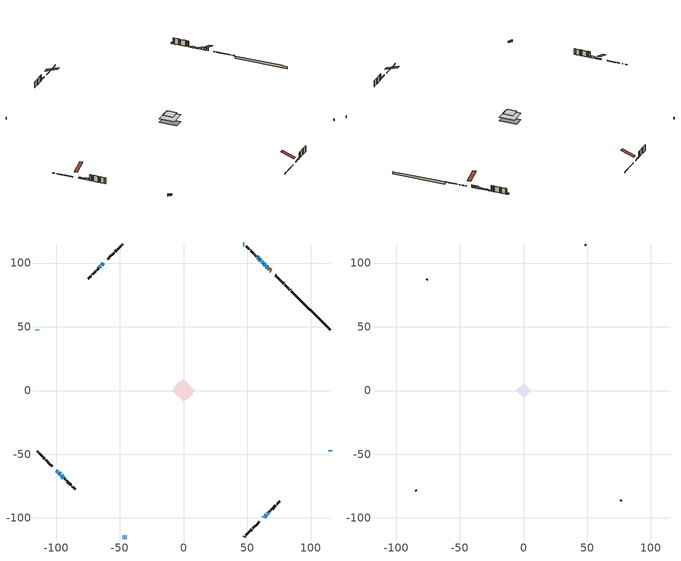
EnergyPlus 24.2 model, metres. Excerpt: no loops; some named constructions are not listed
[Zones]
conditioned space
 floor outside (Floor1 construction): -2,0 0,2 2,0 0,-2 z0.55
 floor adiabatic (AdiabaticFloorConstruction): -8.69,0 0,8.69 8.69,0 0,-8.69 z2.99
 floor foundation (Slab1 construction): -7.61,2.45 -2.45,7.61 7.61,-2.45 2.45,-7.61 z-1.28
 wall outside (RimJoist1 construction): 47.62,-114.97 48.25,-114.34 / -114.97,-47.62 -114.34,-48.25 / -47.62,114.97 -48.25,114.34 / 83.86,78.73 83.22,79.36 z0.55:0.85
 wall outside (RimJoist2 construction): 48.91,-113.68 52,-110.59 / -113.68,-48.91 -110.59,-52 / -48.91,113.68 -52,110.59 / 82.57,80.02 79.48,83.11 z0.55:0.85
 wall outside (RimJoist3 construction): 52.65,-109.94 53.65,-108.94 / -109.94,-52.65 -108.94,-53.65 / -52.65,109.94 -53.65,108.94 / 78.83,83.76 77.83,84.76 z0.55:0.85
 wall outside (RimJoist4 construction): 54.31,-108.28 58.14,-104.45 / -108.28,-54.31 -104.45,-58.14 / -54.31,108.28 -58.14,104.45 / 77.17,85.42 73.34,89.25 z0.55:0.85
 wall outside (RimJoist5 construction): 58.8,-103.79 59.52,-103.07 / -103.79,-58.8 -103.07,-59.52 / -58.8,103.79 -59.52,103.07 / 72.68,89.91 71.96,90.63 z0.55:0.85
 wall outside (AdiabaticWallConstruction 1): 68.68,93.91 68.06,94.53 / 67.4,95.19 66.88,95.71 z0.55:2.58
 wall outside (AdiabaticWallConstruction): -99.79,-62.8 -98.64,-63.95 z0.55:1.52; 66.22,96.37 64.93,97.66 / -47.62,-114.97 -47.32,-114.97 z0.55:2.58; 64.27,98.32 63.16,99.43 / -44.95,-114.97 -44.69,-114.97 / 47.62,114.97 47.01,114.97 / 114.97,-47.62 114.97,-47.01 z0.55:1.77; 62.8,-99.79 63.34,-99.25 / 63.99,-98.6 65.04,-97.55 / 65.69,-96.9 66.73,-95.85 / -97.99,-64.6 -96.73,-65.86 / 62.5,100.09 61.46,101.13 / 60.8,101.79 59.55,103.04 / -64.96,97.62 -66.01,96.58 z0.55:1.41; 58.89,103.7 58.13,104.46 / -62.8,99.79 -64.31,98.28 z0.55:1.11; -96.07,-66.52 -93.92,-68.67 z0.55:2.07; -114.97,47.62 -114.97,47.11 / -46.39,-114.97 -45.88,-114.97 z0.55:2.08
 wall outside (Wall1 construction): 67.39,-95.2 67.87,-94.72 / -93.26,-69.33 -92.78,-69.81 / -66.66,95.93 -67.14,95.45 / 57.48,105.11 57,105.59 z0.55:5.43
 wall outside (Wall2 construction): 68.53,-94.06 68.91,-93.68 / -92.12,-70.47 -91.74,-70.85 / -67.8,94.79 -68.18,94.41 / 56.34,106.25 55.96,106.63 z0.55:5.43
 wall outside (Wall3 construction): 69.57,-93.02 72.06,-90.53 / -91.08,-71.51 -88.59,-74 / -68.84,93.75 -71.33,91.25 / 55.3,107.29 52.81,109.78 z0.55:5.43
 wall outside (Wall4 construction): 72.72,-89.87 72.98,-89.61 / -87.93,-74.66 -87.67,-74.92 / -71.99,90.6 -72.26,90.33 / 52.15,110.44 51.89,110.7 z0.55:5.43
 wall outside (Wall5 construction): 73.64,-88.95 75.55,-87.04 / -87.01,-75.58 -85.1,-77.49 / -72.91,89.68 -74.82,87.77 / 51.23,111.36 49.32,113.27 z0.55:5.43
 wall foundation (FoundationWall1 construction): 84.51,78.07,-1.28 84.51,78.07,0.55 111.92,50.67,0.55 111.92,50.67,0.14 114.97,47.62,0.14 114.97,47.62,-1.28
 window (WindowConstruction): -99.79,-62.8 -98.64,-63.95 z0.55:1.52
 window (WindowConstruction 7): 66.22,96.37 64.93,97.66 z0.55:2.58
 window (WindowConstruction 8): 64.27,98.32 63.16,99.43 z0.55:1.77
 window (WindowConstruction 9): 62.8,-99.79 63.34,-99.25 z0.55:1.41
 window (WindowConstruction 10): 63.99,-98.59 65.04,-97.55 z0.55:1.41
 window (WindowConstruction 11): 65.69,-96.9 66.73,-95.86 z0.55:1.41
 window (WindowConstruction 12): -97.98,-64.6 -96.73,-65.86 z0.55:1.41
 window (WindowConstruction 13): 62.5,100.09 61.46,101.13 z0.55:1.41
 window (WindowConstruction 14): 60.8,101.79 59.55,103.04 z0.55:1.41
 window (WindowConstruction 17): 58.89,103.7 58.13,104.45 z0.55:1.11
 window (WindowConstruction 18): -62.8,99.79 -64.31,98.28 z0.55:1.11
 window (WindowConstruction 15): -47.62,-114.97 -47.32,-114.97 z0.55:2.58
 window (WindowConstruction 1): -64.97,97.62 -66.01,96.58 z0.55:1.41
 window (WindowConstruction 2): -96.07,-66.52 -93.92,-68.67 z0.55:2.07
 window (WindowConstruction 3): -114.97,47.62 -114.97,47.11 z0.55:2.07
 window (WindowConstruction 4): -46.39,-114.97 -45.88,-114.97 z0.55:2.07
 window (WindowConstruction 16): -44.95,-114.97 -44.69,-114.97 z0.55:1.77
 window (WindowConstruction 5): 47.62,114.97 47.01,114.97 z0.55:1.77
 window (WindowConstruction 6): 114.97,-47.62 114.97,-47.01 z0.55:1.77
 door (Door): 68.68,93.91 68.06,94.53 z0.55:2.58
 door (Door 1): 67.4,95.19 66.88,95.71 z0.55:2.58
 ceiling adiabatic (AdiabaticFloorConstruction): 0,-8.69 8.69,0 0,8.69 -8.69,0 z2.99
attic - vented
 floor to conditioned space (Floor2 construction Reversed): -5.63,0 0,5.63 5.63,0 0,-5.63 z5.43
 floor to conditioned space (Floor3 construction Reversed): -5.2,0 0,5.2 5.2,0 0,-5.2 z5.43
 wall outside (Wall6 construction): 76.2,-86.39 76.59,-86 / -84.45,-78.14 -84.06,-78.53 / -75.48,87.11 -75.86,86.73 / 48.67,113.92 48.28,114.31 z0.55:5.43
 roof outside (Roof1 construction): 62.14,-100.45,5.43 54.68,-92.98,8.95 52.71,-94.95,8.95 60.17,-102.41,5.43; -100.45,-62.14,5.43 -92.98,-54.68,8.95 -94.95,-52.71,8.95 -102.41,-60.17,5.43; -62.14,100.45,5.43 -54.68,92.98,8.95 -52.71,94.95,8.95 -60.17,102.41,5.43; 69.34,93.25,5.43 61.87,85.79,8.95 63.84,83.82,8.95 71.3,91.29,5.43
[Material] Roughness=Rough; Thermal Absorptance=0.9
Name | Thickness {m} | Conductivity {W/m-K} | Density {kg/m3} | Specific Heat {J/kg-K} | Solar Absorptance | Visible Absorptance
ceiling loosefill ins | 0.169333 | 0.0480833 | 16.02 | 1046.75 | 0.7 | 0.7
ceiling stud and cavity | 0.1397 | 0.157103 | 65.682 | 1177.47 | 0.7 | 0.7
ceiling stud and cavity 1 | 0.1397 | 0.196865 | 65.682 | 1177.47 | 0.7 | 0.7
gypsum board | 0.0127 | 0.160291 | 801 | 837.4 | 0.6 | 0.6
[Construction]
Floor2 construction: ceiling loosefill ins, ceiling stud and cavity, gypsum board
Floor3 construction: ceiling loosefill ins, ceiling stud and cavity 1, gypsum board
[EnergyManagementSystem:Program]
component_loads_program: Set loads_htg_walls = 0; Set loads_htg_rim_joists = 0; Set loads_htg_foundation_walls = 0; Set loads_htg_floors = 0; Set loads_htg_slabs = 0; Set loads_htg_ceilings = 0; Set loads_htg_roofs = 0; Set loads_htg_windows_conduction = 0; Set loads_htg_windows_solar = 0; Set loads_htg_doors = 0; Set loads_htg_skylights_conduction = 0; Set loads_htg_skylights_solar = 0; Set loads_htg_internal_mass = 0; Set loads_htg_intgains = 0; Set loads_htg_lighting = 0; Set loads_htg_infil = 0; Set loads_htg_mechvent = 0; Set loads_htg_natvent = 0; Set loads_htg_whf = 0; Set loads_htg_ducts = 0; Set loads_clg_walls = 0; Set loads_clg_rim_joists = 0; Set loads_clg_foundation_walls = 0; Set loads_clg_floors = 0; Set loads_clg_slabs = 0; Set loads_clg_ceilings = 0; Set loads_clg_roofs = 0; Set loads_clg_windows_conduction = 0; Set loads_clg_windows_solar = 0; Set loads_clg_doors = 0; Set loads_clg_skylights_conduction = 0; Set loads_clg_skylights_solar = 0; Set loads_clg_internal_mass = 0; Set loads_clg_intgains = 0; Set loads_clg_lighting = 0; Set loads_clg_infil = 0; Set loads_clg_mechvent = 0; Set loads_clg_natvent = 0; Set loads_clg_whf = 0; Set loads_clg_ducts = 0; Set hr_walls = 0; Set hr_walls = hr_walls + s_conv_27 + s_ig_27 + s_sol_27 + s_lgt_27 + s_surf_27; Set hr_walls = hr_walls + s_conv_28 + s_ig_28 + s_sol_28 + s_lgt_28 + s_surf_28; Set hr_walls = hr_walls + s_conv_29 + s_ig_29 + s_sol_29 + s_lgt_29 + s_surf_29; Set hr_walls = hr_walls + s_conv_30 + s_ig_30 + s_sol_30 + s_lgt_30 + s_surf_30; Set hr_walls = hr_walls + s_conv_31 + s_ig_31 + s_sol_31 + s_lgt_31 + s_surf_31; Set hr_walls = hr_walls + s_conv_32 + s_ig_32 + s_sol_32 + s_lgt_32 + s_surf_32; Set hr_walls = hr_walls + s_conv_33 + s_ig_33 + s_sol_33 + s_lgt_33 + s_surf_33; Set hr_walls = hr_walls + s_conv_34 + s_ig_34 + s_sol_34 + s_lgt_34 + s_surf_34; Set hr_walls = hr_walls + s_conv_35 + s_ig_35 + s_sol_35 + s_lgt_35 + s_surf_35; Set hr_walls = hr_walls + s_conv_36 + s_ig_36 + s_sol_36 + s_lgt_36 + s_surf_36; Set hr_walls = hr_walls + s_conv_37 + s_ig_37 + s_sol_37 + s_lgt_37 + s_surf_37; Set hr_walls = hr_walls + s_conv_38 + s_ig_38 + s_sol_38 + s_lgt_38 + s_surf_38; Set hr_walls = hr_walls + s_conv_39 + s_ig_39 + s_sol_39 + s_lgt_39 + s_surf_39; Set hr_walls = hr_walls + s_conv_40 + s_ig_40 + s_sol_40 + s_lgt_40 + s_surf_40; Set hr_walls = hr_walls + s_conv_41 + s_ig_41 + s_sol_41 + s_lgt_41 + s_surf_41; Set hr_walls = hr_walls + s_conv_42 + s_ig_42 + s_sol_42 + s_lgt_42 + s_surf_42; Set hr_walls = hr_walls + s_conv_43 + s_ig_43 + s_sol_43 + s_lgt_43 + s_surf_43; Set hr_walls = hr_walls + s_conv_44 + s_ig_44 + s_sol_44 + s_lgt_44 + s_surf_44; Set hr_walls = hr_walls + s_conv_45 + s_ig_45 + s_sol_45 + s_lgt_45 + s_surf_45; Set hr_walls = hr_walls + s_conv_46 + s_ig_46 + s_sol_46 + s_lgt_46 + s_surf_46; Set hr_rim_joists = 0; Set hr_rim_joists = hr_rim_joists + s_conv_6 + s_ig_6 + s_sol_6 + s_lgt_6 + s_surf_6; Set hr_rim_joists = hr_rim_joists + s_conv_7 + s_ig_7 + s_sol_7 + s_lgt_7 + s_surf_7; Set hr_rim_joists = hr_rim_joists + s_conv_8 + s_ig_8 + s_sol_8 + s_lgt_8 + s_surf_8; Set hr_rim_joists = hr_rim_joists + s_conv_9 + s_ig_9 + s_sol_9 + s_lgt_9 + s_surf_9; Set hr_rim_joists = hr_rim_joists + s_conv_10 + s_ig_10 + s_sol_10 + s_lgt_10 + s_surf_10; Set hr_rim_joists = hr_rim_joists + s_conv_11 + s_ig_11 + s_sol_11 + s_lgt_11 + s_surf_11; Set hr_rim_joists = hr_rim_joists + s_conv_12 + s_ig_12 + s_sol_12 + s_lgt_12 + s_surf_12; Set hr_rim_joists = hr_rim_joists + s_conv_13 + s_ig_13 + s_sol_13 + s_lgt_13 + s_surf_13; Set hr_rim_joists = hr_rim_joists + s_conv_14 + s_ig_14 + s_sol_14 + s_lgt_14 + s_surf_14; Set hr_rim_joists = hr_rim_joists + s_conv_15 + s_ig_15 + s_sol_15 + s_lgt_15 + s_surf_15; Set hr_rim_joists = hr_rim_joists + s_conv_16 + s_ig_16 + s_sol_16 + s_lgt_16 + s_surf_16; Set hr_rim_joists = hr_rim_joists + s_conv_17 + s_ig_17 + s_sol_17 + s_lgt_17 + s_surf_17; Set hr_rim_joists = hr_rim_joists + s_conv_18 + s_ig_18 + s_sol_18 + s_lgt_18 + s_surf_18; Set hr_rim_joists = hr_rim_joists + s_conv_19 + s_ig_19 + s_sol_19 + s_lgt_19 + s_surf_19; Set hr_rim_joists = hr_rim_joists + s_conv_20 + s_ig_20 + s_sol_20 + s_lgt_20 + s_surf_20; Set hr_rim_joists = hr_rim_joists + s_conv_21 + s_ig_21 + s_sol_21 + s_lgt_21 + s_surf_21; Set hr_rim_joists = hr_rim_joists + s_conv_22 + s_ig_22 + s_sol_22 + s_lgt_22 + s_surf_22; Set hr_rim_joists = hr_rim_joists + s_conv_23 + s_ig_23 + s_sol_23 + s_lgt_23 + s_surf_23; Set hr_rim_joists = hr_rim_joists + s_conv_24 + s_ig_24 + s_sol_24 + s_lgt_24 + s_surf_24; Set hr_rim_joists = hr_rim_joists + s_conv_25 + s_ig_25 + s_sol_25 + s_lgt_25 + s_surf_25; Set hr_foundation_walls = 0; Set hr_foundation_walls = hr_foundation_walls + s_conv_3 + s_ig_3 + s_sol_3 + s_lgt_3 + s_surf_3; Set hr_floors = 0; Set hr_floors = hr_floors + s_conv + s_ig + s_sol + s_lgt + s_surf; Set hr_slabs = 0; Set hr_slabs = hr_slabs + s_conv_26 + s_ig_26 + s_sol_26 + s_lgt_26 + s_surf_26; Set hr_ceilings = 0; Set hr_ceilings = hr_ceilings + s_conv_1 + s_ig_1 + s_sol_1 + s_lgt_1 + s_surf_1; Set hr_ceilings = hr_ceilings + s_conv_2 + s_ig_2 + s_sol_2 + s_lgt_2 + s_surf_2; Set hr_roofs = 0; Set hr_windows_conduction = 0; Set hr_windows_conduction = hr_windows_conduction + ss_conv_2; Set hr_windows_conduction = hr_windows_conduction + ss_ig_2; Set hr_windows_conduction = hr_windows_conduction + ss_surf_2; Set hr_windows_conduction = hr_windows_conduction + ss_conv_3; Set hr_windows_conduction = hr_windows_conduction + ss_ig_3; Set hr_windows_conduction = hr_windows_conduction + ss_surf_3; Set hr_windows_conduction = hr_windows_conduction + ss_conv_4; Set hr_windows_conduction = hr_windows_conduction + ss_ig_4; Set hr_windows_conduction = hr_windows_conduction + ss_surf_4; Set hr_windows_conduction = hr_windows_conduction + ss_conv_5; Set hr_windows_conduction = hr_windows_conduction + ss_ig_5; Set hr_windows_conduction = hr_windows_conduction + ss_surf_5; Set hr_windows_conduction = hr_windows_conduction + ss_conv_6; Set hr_windows_conduction = hr_windows_conduction + ss_ig_6; Set hr_windows_conduction = hr_windows_conduction + ss_surf_6; Set hr_windows_conduction = hr_windows_conduction + ss_conv_7; Set hr_windows_conduction = hr_windows_conduction + ss_ig_7; Set hr_windows_conduction = hr_windows_conduction + ss_surf_7; Set hr_windows_conduction = hr_windows_conduction + ss_conv_8; Set hr_windows_conduction = hr_windows_conduction + ss_ig_8; Set hr_windows_conduction = hr_windows_conduction + ss_surf_8; Set hr_windows_conduction = hr_windows_conduction + ss_conv_9; Set hr_windows_conduction = hr_windows_conduction + ss_ig_9; Set hr_windows_conduction = hr_windows_conduction + ss_surf_9; Set hr_windows_conduction = hr_windows_conduction + ss_conv_10; Set hr_windows_conduction = hr_windows_conduction + ss_ig_10; Set hr_windows_conduction = hr_windows_conduction + ss_surf_10; Set hr_windows_conduction = hr_windows_conduction + ss_conv_11; Set hr_windows_conduction = hr_windows_conduction + ss_ig_11; Set hr_windows_conduction = hr_windows_conduction + ss_surf_11; Set hr_windows_conduction = hr_windows_conduction + ss_conv_12; Set hr_windows_conduction = hr_windows_conduction + ss_ig_12; Set hr_windows_conduction = hr_windows_conduction + ss_surf_12; Set hr_windows_conduction = hr_windows_conduction + ss_conv_13; Set hr_windows_conduction = hr_windows_conduction + ss_ig_13; Set hr_windows_conduction = hr_windows_conduction + ss_surf_13; Set hr_windows_conduction = hr_windows_conduction + ss_conv_14; Set hr_windows_conduction = hr_windows_conduction + ss_ig_14; Set hr_windows_conduction = hr_windows_conduction + ss_surf_14; Set hr_windows_conduction = hr_windows_conduction + ss_conv_15; Set hr_windows_conduction = hr_windows_conduction + ss_ig_15; Set hr_windows_conduction = hr_windows_conduction + ss_surf_15; Set hr_windows_conduction = hr_windows_conduction + ss_conv_16; Set hr_windows_conduction = hr_windows_conduction + ss_ig_16; Set hr_windows_conduction = hr_windows_conduction + ss_surf_16; Set hr_windows_conduction = hr_windows_conduction + ss_conv_17; Set hr_windows_conduction = hr_windows_conduction + ss_ig_17; Set hr_windows_conduction = hr_windows_conduction + ss_surf_17; Set hr_windows_conduction = hr_windows_conduction + ss_conv_18; Set hr_windows_conduction = hr_windows_conduction + ss_ig_18; Set hr_windows_conduction = hr_windows_conduction + ss_surf_18; Set hr_windows_conduction = hr_windows_conduction + ss_conv_19; Set hr_windows_conduction = hr_windows_conduction + ss_ig_19; Set hr_windows_conduction = hr_windows_conduction + ss_surf_19; Set hr_windows_conduction = hr_windows_conduction + ss_conv_20; Set hr_windows_conduction = hr_windows_conduction + ss_ig_20; Set hr_windows_conduction = hr_windows_conduction + ss_surf_20; Set hr_windows_solar = 0; Set hr_windows_solar = hr_windows_solar - ss_trans_in * ZoneTimestep * 3600 + ss_back_out * ZoneTimestep * 3600 + ss_trans_out * ZoneTimestep * 3600; Set hr_windows_solar = hr_windows_solar - ss_trans_in_1 * ZoneTimestep * 3600 + ss_back_out_1 * ZoneTimestep * 3600 + ss_trans_out_1 * ZoneTimestep * 3600; Set hr_windows_solar = hr_windows_solar - ss_trans_in_2 * ZoneTimestep * 3600 + ss_back_out_2 * ZoneTimestep * 3600 + ss_trans_out_2 * ZoneTimestep * 3600; Set hr_windows_solar = hr_windows_solar - ss_trans_in_3 * ZoneTimestep * 3600 + ss_back_out_3 * ZoneTimestep * 3600 + ss_trans_out_3 * ZoneTimestep * 3600; Set hr_windows_solar = hr_windows_solar - ss_trans_in_4 * ZoneTimestep * 3600 + ss_back_out_4 * ZoneTimestep * 3600 + ss_trans_out_4 * ZoneTimestep * 3600; Set hr_windows_solar = hr_windows_solar - ss_trans_in_5 * ZoneTimestep * 3600 + ss_back_out_5 * ZoneTimestep * 3600 + ss_trans_out_5 * ZoneTimestep * 3600; Set hr_windows_solar = hr_windows_solar - ss_trans_in_6 * ZoneTimestep * 3600 + ss_back_out_6 * ZoneTimestep * 3600 + ss_trans_out_6 * ZoneTimestep * 3600; Set hr_windows_solar = hr_windows_solar - ss_trans_in_7 * ZoneTimestep * 3600 + ss_back_out_7 * ZoneTimestep * 3600 + ss_trans_out_7 * ZoneTimestep * 3600; Set hr_windows_solar = hr_windows_solar - ss_trans_in_8 * ZoneTimestep * 3600 + ss_back_out_8 * ZoneTimestep * 3600 + ss_trans_out_8 * ZoneTimestep * 3600; Set hr_windows_solar = hr_windows_solar - ss_trans_in_9 * ZoneTimestep * 3600 + ss_back_out_9 * ZoneTimestep * 3600 + ss_trans_out_9 * ZoneTimestep * 3600; Set hr_windows_solar = hr_windows_solar - ss_trans_in_10 * ZoneTimestep * 3600 + ss_back_out_10 * ZoneTimestep * 3600 + ss_trans_out_10 * ZoneTimestep * 3600; Set hr_windows_solar = hr_windows_solar - ss_trans_in_11 * ZoneTimestep * 3600 + ss_back_out_11 * ZoneTimestep * 3600 + ss_trans_out_11 * ZoneTimestep * 3600; Set hr_windows_solar = hr_windows_solar - ss_trans_in_12 * ZoneTimestep * 3600 + ss_back_out_12 * ZoneTimestep * 3600 + ss_trans_out_12 * ZoneTimestep * 3600; Set hr_windows_solar = hr_windows_solar - ss_trans_in_13 * ZoneTimestep * 3600 + ss_back_out_13 * ZoneTimestep * 3600 + ss_trans_out_13 * ZoneTimestep * 3600; Set hr_windows_solar = hr_windows_solar - ss_trans_in_14 * ZoneTimestep * 3600 + ss_back_out_14 * ZoneTimestep * 3600 + ss_trans_out_14 * ZoneTimestep * 3600; Set hr_windows_solar = hr_windows_solar - ss_trans_in_15 * ZoneTimestep * 3600 + ss_back_out_15 * ZoneTimestep * 3600 + ss_trans_out_15 * ZoneTimestep * 3600; Set hr_windows_solar = hr_windows_solar - ss_trans_in_16 * ZoneTimestep * 3600 + ss_back_out_16 * ZoneTimestep * 3600 + ss_trans_out_16 * ZoneTimestep * 3600; Set hr_windows_solar = hr_windows_solar - ss_trans_in_17 * ZoneTimestep * 3600 + ss_back_out_17 * ZoneTimestep * 3600 + ss_trans_out_17 * ZoneTimestep * 3600; Set hr_windows_solar = hr_windows_solar - ss_trans_in_18 * ZoneTimestep * 3600 + ss_back_out_18 * ZoneTimestep * 3600 + ss_trans_out_18 * ZoneTimestep * 3600; Set hr_doors = 0; Set hr_doors = hr_doors + ss_sol; Set hr_doors = hr_doors + ss_lgt; Set hr_doors = hr_doors + ss_conv; Set hr_doors = hr_doors + ss_ig; Set hr_doors = hr_doors + ss_surf; Set hr_doors = hr_doors + ss_sol_1; Set hr_doors = hr_doors + ss_lgt_1; Set hr_doors = hr_doors + ss_conv_1; Set hr_doors = hr_doors + ss_ig_1; Set hr_doors = hr_doors + ss_surf_1; Set hr_skylights_conduction = 0; Set hr_skylights_solar = 0; Set hr_internal_mass = 0; Set hr_internal_mass = hr_internal_mass + s_conv_4 + s_ig_4 + s_sol_4 + s_lgt_4 + s_surf_4; Set hr_internal_mass = hr_internal_mass + s_conv_5 + s_ig_5 + s_sol_5 + s_lgt_5 + s_surf_5; Set hr_internal_mass = hr_internal_mass + im_conv + im_ig + im_sol + im_lgt + im_surf; Set hr_internal_mass = hr_internal_mass + im_conv_1 + im_ig_1 + im_sol_1 + im_lgt_1 + im_surf_1; Set hr_intgains = 0; Set hr_intgains = hr_intgains - ig_ee_conv - ig_ee_rad - ig_ee_conv_1 - ig_ee_rad_1 - ig_ee_conv_2 - ig_ee_rad_2 - ig_ee_conv_3 - ig_ee_rad_3 - ig_ee_conv_4 - ig_ee_rad_4 - ig_ee_conv_5 - ig_ee_rad_5 - ig_ee_conv_6 - ig_ee_rad_6 - ig_oe_conv - ig_oe_rad - ig_oe_conv_1 - ig_oe_rad_1 - ig_oe_conv_2 - ig_oe_rad_2 - ig_oe_conv_3 - ig_oe_rad_3 - ig_oe_conv_4 - ig_oe_rad_4 - ig_ppl_conv - ig_ppl_rad; Set hr_lighting = 0; Set hr_lighting = hr_lighting - ig_lgt_conv - ig_lgt_rad - ig_lgt_vis; Set hr_infil = 0; Set hr_infil = hr_infil - airflow_gain + airflow_loss; Set hr_natvent = 0; Set hr_natvent = hr_natvent - airflow_gain_1 + airflow_loss_1; Set hr_whf = 0; Set hr_whf = hr_whf - airflow_gain_2 + airflow_loss_2; Set hr_mechvent = 0; Set hr_mechvent = hr_mechvent - mv_conv - mv_rad - mv_conv_1 - mv_rad_1 - mv_conv_2 - mv_rad_2 - mv_conv_3 - mv_rad_3 - mv_conv_4 - mv_rad_4 - mv_conv_5 - mv_rad_5 - mv_conv_6 - mv_rad_6; Set hr_ducts = 0; Set hr_intgains = hr_intgains + dhw_loss * (0.64*(1-dhw_rtf) + 1.0*dhw_rtf); Set htg_mode = 0; Set clg_mode = 0; If (htg_load_cond > 0); Set htg_mode = 1.0; ElseIf (clg_load_cond > 0); Set clg_mode = 0.0; Else; Set htg_season = 0; Set clg_season = 0; If ((DayOfYear >= 1) && (DayOfYear <= 365)); Set clg_season = 1; EndIf; If ((DayOfYear >= 1) && (DayOfYear <= 365)); Set htg_season = 1; EndIf; If ((airflow_gain_1 <> 0) || (airflow_loss_1 <> 0)) && (clg_season == 1); Set clg_mode = 0.0; ElseIf ((airflow_gain_2 <> 0) || (airflow_loss_2 <> 0)) && (clg_season == 1); Set clg_mode = 0.0; Else; Set Tmid_setpoint = (htg_sp_s_1 + clg_sp_s_1) / 2; If (tin_s_1 > Tmid_setpoint) && (clg_season == 1); Set clg_mode = 0.0; ElseIf (tin_s_1 < Tmid_setpoint) && (htg_season == 1); Set htg_mode = 1.0; EndIf; EndIf; EndIf; Set loads_htg_walls = loads_htg_walls + (hr_walls * htg_mode * 1); Set loads_htg_rim_joists = loads_htg_rim_joists + (hr_rim_joists * htg_mode * 1); Set loads_htg_foundation_walls = loads_htg_foundation_walls + (hr_foundation_walls * htg_mode * 1); Set loads_htg_floors = loads_htg_floors + (hr_floors * htg_mode * 1); Set loads_htg_slabs = loads_htg_slabs + (hr_slabs * htg_mode * 1); Set loads_htg_ceilings = loads_htg_ceilings + (hr_ceilings * htg_mode * 1); Set loads_htg_roofs = loads_htg_roofs + (hr_roofs * htg_mode * 1); Set loads_htg_windows_conduction = loads_htg_windows_conduction + (hr_windows_conduction * htg_mode * 1); Set loads_htg_windows_solar = loads_htg_windows_solar + (hr_windows_solar * htg_mode * 1); Set loads_htg_doors = loads_htg_doors + (hr_doors * htg_mode * 1); Set loads_htg_skylights_conduction = loads_htg_skylights_conduction + (hr_skylights_conduction * htg_mode * 1); Set loads_htg_skylights_solar = loads_htg_skylights_solar + (hr_skylights_solar * htg_mode * 1); Set loads_htg_internal_mass = loads_htg_internal_mass + (hr_internal_mass * htg_mode * 1); Set loads_htg_intgains = loads_htg_intgains + (hr_intgains * htg_mode * 1); Set loads_htg_lighting = loads_htg_lighting + (hr_lighting * htg_mode * 1); Set loads_htg_infil = loads_htg_infil + (hr_infil * htg_mode * 1); Set loads_htg_mechvent = loads_htg_mechvent + (hr_mechvent * htg_mode * 1); Set loads_htg_natvent = loads_htg_natvent + (hr_natvent * htg_mode * 1); Set loads_htg_whf = loads_htg_whf + (hr_whf * htg_mode * 1); Set loads_htg_ducts = loads_htg_ducts + (hr_ducts * htg_mode * 1); Set loads_clg_walls = loads_clg_walls + (-hr_walls * clg_mode * 1); Set loads_clg_rim_joists = loads_clg_rim_joists + (-hr_rim_joists * clg_mode * 1); Set loads_clg_foundation_walls = loads_clg_foundation_walls + (-hr_foundation_walls * clg_mode * 1); Set loads_clg_floors = loads_clg_floors + (-hr_floors * clg_mode * 1); Set loads_clg_slabs = loads_clg_slabs + (-hr_slabs * clg_mode * 1); Set loads_clg_ceilings = loads_clg_ceilings + (-hr_ceilings * clg_mode * 1); Set loads_clg_roofs = loads_clg_roofs + (-hr_roofs * clg_mode * 1); Set loads_clg_windows_conduction = loads_clg_windows_conduction + (-hr_windows_conduction * clg_mode * 1); Set loads_clg_windows_solar = loads_clg_windows_solar + (-hr_windows_solar * clg_mode * 1); Set loads_clg_doors = loads_clg_doors + (-hr_doors * clg_mode * 1); Set loads_clg_skylights_conduction = loads_clg_skylights_conduction + (-hr_skylights_conduction * clg_mode * 1); Set loads_clg_skylights_solar = loads_clg_skylights_solar + (-hr_skylights_solar * clg_mode * 1); Set loads_clg_internal_mass = loads_clg_internal_mass + (-hr_internal_mass * clg_mode * 1); Set loads_clg_intgains = loads_clg_intgains + (-hr_intgains * clg_mode * 1); Set loads_clg_lighting = loads_clg_lighting + (-hr_lighting * clg_mode * 1); Set loads_clg_infil = loads_clg_infil + (-hr_infil * clg_mode * 1); Set loads_clg_mechvent = loads_clg_mechvent + (-hr_mechvent * clg_mode * 1); Set loads_clg_natvent = loads_clg_natvent + (-hr_natvent * clg_mode * 1); Set loads_clg_whf = loads_clg_whf + (-hr_whf * clg_mode * 1); Set loads_clg_ducts = loads_clg_ducts + (-hr_ducts * clg_mode * 1)
water_heater_EC_adj: If WarmupFlag == 0; Set dhw_e_cons = water_heater_energy + water_heater_on_cycle_parasitic + water_heater_off_cycle_parasitic; Set water_heater_ec_adj_act = 0.0 * dhw_e_cons / 1; EndIf
[EnergyManagementSystem:ProgramCallingManager]
component_loads_program_calling_manager: EndOfZoneTimestepAfterZoneReporting; component_loads_program
fridge_schedule_program_calling_manager: BeginZoneTimestepAfterInitHeatBalance; fridge_schedule_program
furnace_supply_fan_disaggregate_program_calling_manager: EndOfSystemTimestepBeforeHVACReporting; furnace_supply_fan_disaggregate_program
infil_program_calling_manager: BeginZoneTimestepAfterInitHeatBalance; infil_program
natural_vent_program_calling_manager: BeginZoneTimestepAfterInitHeatBalance; natural_vent_program
total_airflows_program_calling_manager: EndOfZoneTimestepAfterZoneReporting; total_airflows_program
total_loads_program_calling_manager: EndOfZoneTimestepAfterZoneReporting; total_loads_program
unit_heater_supply_fan_disaggregate_program_calling_manager: EndOfSystemTimestepBeforeHVACReporting; unit_heater_supply_fan_disaggregate_program
unmet_hours_program_calling_manager: EndOfZoneTimestepBeforeZoneReporting; unmet_hours_program
water_heater_EC_adj_ProgramManager: EndOfSystemTimestepBeforeHVACReporting; water_heater_EC_adj
[EnergyManagementSystem:OutputVariable] Type of Data in Variable=Summed
Name | EMS Variable | Update Frequency | EMS Program or Subroutine | Units
furnace supply fan disaggregate htg primary | furnace_supply_fan_primary_htg | SystemTimestep | furnace_supply_fan_disaggregate_program | J
unit heater supply fan disaggregate htg primary | unit_heater_supply_fan_primary_htg | SystemTimestep | unit_heater_supply_fan_disaggregate_program | J
loads_htg_tot_peakload_outvar; loads_htg_tot_annual_outvar; Energy Management System Output Variable 1; Energy Management System Output Variable 45 | loads_htg_tot | ZoneTimestep | total_loads_program | J
loads_clg_tot_peakload_outvar; loads_clg_tot_annual_outvar; Energy Management System Output Variable 2; Energy Management System Output Variable 46 | loads_clg_tot | ZoneTimestep | total_loads_program | J
htg_unmet_hours_annual_outvar; Energy Management System Output Variable 3 | htg_unmet_hours | ZoneTimestep | unmet_hours_program | hr
clg_unmet_hours_annual_outvar; Energy Management System Output Variable 4 | clg_unmet_hours | ZoneTimestep | unmet_hours_program | hr
loads_htg_roofs_annual_outvar; Energy Management System Output Variable 5 | loads_htg_roofs | ZoneTimestep | component_loads_program | J
loads_htg_ceilings_annual_outvar; Energy Management System Output Variable 6 | loads_htg_ceilings | ZoneTimestep | component_loads_program | J
loads_htg_walls_annual_outvar; Energy Management System Output Variable 7 | loads_htg_walls | ZoneTimestep | component_loads_program | J
loads_htg_rim_joists_annual_outvar; Energy Management System Output Variable 8 | loads_htg_rim_joists | ZoneTimestep | component_loads_program | J
loads_htg_foundation_walls_annual_outvar; Energy Management System Output Variable 9 | loads_htg_foundation_walls | ZoneTimestep | component_loads_program | J
loads_htg_doors_annual_outvar; Energy Management System Output Variable 10 | loads_htg_doors | ZoneTimestep | component_loads_program | J
loads_htg_windows_conduction_annual_outvar; Energy Management System Output Variable 11 | loads_htg_windows_conduction | ZoneTimestep | component_loads_program | J
loads_htg_windows_solar_annual_outvar; Energy Management System Output Variable 12 | loads_htg_windows_solar | ZoneTimestep | component_loads_program | J
loads_htg_skylights_conduction_annual_outvar; Energy Management System Output Variable 13 | loads_htg_skylights_conduction | ZoneTimestep | component_loads_program | J
loads_htg_skylights_solar_annual_outvar; Energy Management System Output Variable 14 | loads_htg_skylights_solar | ZoneTimestep | component_loads_program | J
loads_htg_floors_annual_outvar; Energy Management System Output Variable 15 | loads_htg_floors | ZoneTimestep | component_loads_program | J
loads_htg_slabs_annual_outvar; Energy Management System Output Variable 16 | loads_htg_slabs | ZoneTimestep | component_loads_program | J
loads_htg_internal_mass_annual_outvar; Energy Management System Output Variable 17 | loads_htg_internal_mass | ZoneTimestep | component_loads_program | J
loads_htg_infil_annual_outvar; Energy Management System Output Variable 18 | loads_htg_infil | ZoneTimestep | component_loads_program | J
loads_htg_natvent_annual_outvar; Energy Management System Output Variable 19 | loads_htg_natvent | ZoneTimestep | component_loads_program | J
loads_htg_mechvent_annual_outvar; Energy Management System Output Variable 20 | loads_htg_mechvent | ZoneTimestep | component_loads_program | J
loads_htg_whf_annual_outvar; Energy Management System Output Variable 21 | loads_htg_whf | ZoneTimestep | component_loads_program | J
loads_htg_ducts_annual_outvar; Energy Management System Output Variable 22 | loads_htg_ducts | ZoneTimestep | component_loads_program | J
loads_htg_intgains_annual_outvar; Energy Management System Output Variable 23 | loads_htg_intgains | ZoneTimestep | component_loads_program | J
loads_htg_lighting_annual_outvar; Energy Management System Output Variable 24 | loads_htg_lighting | ZoneTimestep | component_loads_program | J
loads_clg_roofs_annual_outvar; Energy Management System Output Variable 25 | loads_clg_roofs | ZoneTimestep | component_loads_program | J
loads_clg_ceilings_annual_outvar; Energy Management System Output Variable 26 | loads_clg_ceilings | ZoneTimestep | component_loads_program | J
loads_clg_walls_annual_outvar; Energy Management System Output Variable 27 | loads_clg_walls | ZoneTimestep | component_loads_program | J
loads_clg_rim_joists_annual_outvar; Energy Management System Output Variable 28 | loads_clg_rim_joists | ZoneTimestep | component_loads_program | J
loads_clg_foundation_walls_annual_outvar; Energy Management System Output Variable 29 | loads_clg_foundation_walls | ZoneTimestep | component_loads_program | J
loads_clg_doors_annual_outvar; Energy Management System Output Variable 30 | loads_clg_doors | ZoneTimestep | component_loads_program | J
loads_clg_windows_conduction_annual_outvar; Energy Management System Output Variable 31 | loads_clg_windows_conduction | ZoneTimestep | component_loads_program | J
loads_clg_windows_solar_annual_outvar; Energy Management System Output Variable 32 | loads_clg_windows_solar | ZoneTimestep | component_loads_program | J
loads_clg_skylights_conduction_annual_outvar; Energy Management System Output Variable 33 | loads_clg_skylights_conduction | ZoneTimestep | component_loads_program | J
loads_clg_skylights_solar_annual_outvar; Energy Management System Output Variable 34 | loads_clg_skylights_solar | ZoneTimestep | component_loads_program | J
loads_clg_floors_annual_outvar; Energy Management System Output Variable 35 | loads_clg_floors | ZoneTimestep | component_loads_program | J
loads_clg_slabs_annual_outvar; Energy Management System Output Variable 36 | loads_clg_slabs | ZoneTimestep | component_loads_program | J
loads_clg_internal_mass_annual_outvar; Energy Management System Output Variable 37 | loads_clg_internal_mass | ZoneTimestep | component_loads_program | J
loads_clg_infil_annual_outvar; Energy Management System Output Variable 38 | loads_clg_infil | ZoneTimestep | component_loads_program | J
loads_clg_natvent_annual_outvar; Energy Management System Output Variable 39 | loads_clg_natvent | ZoneTimestep | component_loads_program | J
loads_clg_mechvent_annual_outvar; Energy Management System Output Variable 40 | loads_clg_mechvent | ZoneTimestep | component_loads_program | J
loads_clg_whf_annual_outvar; Energy Management System Output Variable 41 | loads_clg_whf | ZoneTimestep | component_loads_program | J
loads_clg_ducts_annual_outvar; Energy Management System Output Variable 42 | loads_clg_ducts | ZoneTimestep | component_loads_program | J
loads_clg_intgains_annual_outvar; Energy Management System Output Variable 43 | loads_clg_intgains | ZoneTimestep | component_loads_program | J
loads_clg_lighting_annual_outvar; Energy Management System Output Variable 44 | loads_clg_lighting | ZoneTimestep | component_loads_program | J
[Schedule:Day:Interval]
interior lighting schedule day: No, 01:00, 0.108182, 04:00, 0.0901515, 05:00, 0.0991667, 06:00, 0.162273, 07:00, 0.270455, 08:00, 0.342576, 10:00, 0.369621, 11:00, 0.351591, 12:00, 0.333561, 13:00, 0.324545, 14:00, 0.31553, 15:00, 0.333561, 16:00, 0.369621, 17:00, 0.450758, 18:00, 0.585985, 19:00, 0.775303, 20:00, 0.955606, 21:00, 0.991667, 22:00, 0.712197, 23:00, 0.360606, 24:00, 0.162273
interior lighting schedule day 1: No, 01:00, 0.100909, 04:00, 0.0840909, 05:00, 0.0925, 06:00, 0.151364, 07:00, 0.252273, 08:00, 0.319545, 10:00, 0.344773, 11:00, 0.327955, 12:00, 0.311136, 13:00, 0.302727, 14:00, 0.294318, 15:00, 0.311136, 16:00, 0.344773, 17:00, 0.420455, 18:00, 0.546591, 19:00, 0.723182, 20:00, 0.891364, 21:00, 0.925, 22:00, 0.664318, 23:00, 0.336364, 24:00, 0.151364
interior lighting schedule day 2: No, 01:00, 0.0927273, 04:00, 0.0772727, 05:00, 0.085, 06:00, 0.139091, 07:00, 0.231818, 08:00, 0.293636, 10:00, 0.316818, 11:00, 0.301364, 12:00, 0.285909, 13:00, 0.278182, 14:00, 0.270455, 15:00, 0.285909, 16:00, 0.316818, 17:00, 0.386364, 18:00, 0.502273, 19:00, 0.664545, 20:00, 0.819091, 21:00, 0.85, 22:00, 0.610455, 23:00, 0.309091, 24:00, 0.139091
interior lighting schedule day 3: No, 01:00, 0.0845455, 04:00, 0.0704545, 05:00, 0.0775, 06:00, 0.126818, 07:00, 0.211364, 08:00, 0.267727, 10:00, 0.288864, 11:00, 0.274773, 12:00, 0.260682, 13:00, 0.253636, 14:00, 0.246591, 15:00, 0.260682, 16:00, 0.288864, 17:00, 0.352273, 18:00, 0.457955, 19:00, 0.605909, 20:00, 0.746818, 21:00, 0.775, 22:00, 0.556591, 23:00, 0.281818, 24:00, 0.126818
interior lighting schedule day 4: No, 01:00, 0.0763636, 04:00, 0.0636364, 05:00, 0.07, 06:00, 0.114545, 07:00, 0.190909, 08:00, 0.241818, 10:00, 0.260909, 11:00, 0.248182, 12:00, 0.235455, 13:00, 0.229091, 14:00, 0.222727, 15:00, 0.235455, 16:00, 0.260909, 17:00, 0.318182, 18:00, 0.413636, 19:00, 0.547273, 20:00, 0.674545, 21:00, 0.7, 22:00, 0.502727, 23:00, 0.254545, 24:00, 0.114545
interior lighting schedule day 5: No, 01:00, 0.0727273, 04:00, 0.0606061, 05:00, 0.0666667, 06:00, 0.109091, 07:00, 0.181818, 08:00, 0.230303, 10:00, 0.248485, 11:00, 0.236364, 12:00, 0.224242, 13:00, 0.218182, 14:00, 0.212121, 15:00, 0.224242, 16:00, 0.248485, 17:00, 0.30303, 18:00, 0.393939, 19:00, 0.521212, 20:00, 0.642424, 21:00, 0.666667, 22:00, 0.478788, 23:00, 0.242424, 24:00, 0.109091
interior lighting schedule day 6: No, 01:00, 0.0745455, 04:00, 0.0621212, 05:00, 0.0683333, 06:00, 0.111818, 07:00, 0.186364, 08:00, 0.236061, 10:00, 0.254697, 11:00, 0.242273, 12:00, 0.229848, 13:00, 0.223636, 14:00, 0.217424, 15:00, 0.229848, 16:00, 0.254697, 17:00, 0.310606, 18:00, 0.403788, 19:00, 0.534242, 20:00, 0.658485, 21:00, 0.683333, 22:00, 0.490758, 23:00, 0.248485, 24:00, 0.111818
interior lighting schedule day 7: No, 01:00, 0.08, 04:00, 0.0666667, 05:00, 0.0733333, 06:00, 0.12, 07:00, 0.2, 08:00, 0.253333, 10:00, 0.273333, 11:00, 0.26, 12:00, 0.246667, 13:00, 0.24, 14:00, 0.233333, 15:00, 0.246667, 16:00, 0.273333, 17:00, 0.333333, 18:00, 0.433333, 19:00, 0.573333, 20:00, 0.706667, 21:00, 0.733333, 22:00, 0.526667, 23:00, 0.266667, 24:00, 0.12
interior lighting schedule day 8: No, 01:00, 0.0890909, 04:00, 0.0742424, 05:00, 0.0816667, 06:00, 0.133636, 07:00, 0.222727, 08:00, 0.282121, 10:00, 0.304394, 11:00, 0.289545, 12:00, 0.274697, 13:00, 0.267273, 14:00, 0.259848, 15:00, 0.274697, 16:00, 0.304394, 17:00, 0.371212, 18:00, 0.482576, 19:00, 0.638485, 20:00, 0.78697, 21:00, 0.816667, 22:00, 0.586515, 23:00, 0.29697, 24:00, 0.133636
interior lighting schedule day 9: No, 01:00, 0.0972727, 04:00, 0.0810606, 05:00, 0.0891667, 06:00, 0.145909, 07:00, 0.243182, 08:00, 0.30803, 10:00, 0.332348, 11:00, 0.316136, 12:00, 0.299924, 13:00, 0.291818, 14:00, 0.283712, 15:00, 0.299924, 16:00, 0.332348, 17:00, 0.405303, 18:00, 0.526894, 19:00, 0.697121, 20:00, 0.859242, 21:00, 0.891667, 22:00, 0.640379, 23:00, 0.324242, 24:00, 0.145909
interior lighting schedule day 10: No, 01:00, 0.105455, 04:00, 0.0878788, 05:00, 0.0966667, 06:00, 0.158182, 07:00, 0.263636, 08:00, 0.333939, 10:00, 0.360303, 11:00, 0.342727, 12:00, 0.325152, 13:00, 0.316364, 14:00, 0.307576, 15:00, 0.325152, 16:00, 0.360303, 17:00, 0.439394, 18:00, 0.571212, 19:00, 0.755758, 20:00, 0.931515, 21:00, 0.966667, 22:00, 0.694242, 23:00, 0.351515, 24:00, 0.158182
interior lighting schedule day 11: No, 01:00, 0.109091, 04:00, 0.0909091, 05:00, 0.1, 06:00, 0.163636, 07:00, 0.272727, 08:00, 0.345455, 10:00, 0.372727, 11:00, 0.354545, 12:00, 0.336364, 13:00, 0.327273, 14:00, 0.318182, 15:00, 0.336364, 16:00, 0.372727, 17:00, 0.454545, 18:00, 0.590909, 19:00, 0.781818, 20:00, 0.963636, 21:00, 1, 22:00, 0.718182, 23:00, 0.363636, 24:00, 0.163636
interior lighting schedule default day; occupants schedule default day; clothes dryer schedule default day; cooking range schedule default day; mech vent bath fan 0 schedule default day; mech vent bath fan 1 schedule default day; mech vent range fan 0 schedule default day; misc plug loads schedule default day; general water use schedule default day; clothes dryer exhaust 0 schedule default day; cooling season schedule day; cooling season schedule day 2; cooling season schedule default day; exterior lighting schedule default day; natural vent schedule default day: No, 24:00, 0
occupants schedule day: No, 05:00, 0.426829, 06:00, 0.719512, 07:00, 1, 08:00, 0.670732, 09:00, 0.329268, 14:00, 0.170732, 15:00, 0.231707, 16:00, 0.329268, 17:00, 0.5, 18:00, 0.670732, 19:00, 0.829268, 21:00, 1, 22:00, 0.853659, 23:00, 0.646341, 24:00, 0.426829
clothes dryer schedule day; clothes dryer exhaust 0 schedule day: No, 01:00, 0.123457, 02:00, 0.0740741, 03:00, 0.0493827, 04:00, 0.0246914, 05:00, 0.0493827, 06:00, 0.0740741, 07:00, 0.197531, 08:00, 0.395062, 09:00, 0.592593, 10:00, 0.839506, 11:00, 0.962963, 12:00, 1, 13:00, 0.91358, 14:00, 0.82716, 15:00, 0.716049, 16:00, 0.753086, 17:00, 0.679012, 18:00, 0.666667, 20:00, 0.62963, 21:00, 0.641975, 22:00, 0.666667, 23:00, 0.54321, 24:00, 0.296296
cooking range schedule day: No, 05:00, 0.0597015, 06:00, 0.11194, 07:00, 0.171642, 08:00, 0.291045, 11:00, 0.343284, 12:00, 0.402985, 13:00, 0.462687, 14:00, 0.343284, 15:00, 0.291045, 16:00, 0.402985, 17:00, 0.567164, 18:00, 1, 19:00, 0.850746, 20:00, 0.432836, 21:00, 0.291045, 22:00, 0.231343, 23:00, 0.171642, 24:00, 0.11194
mech vent bath fan 0 schedule day; mech vent bath fan 1 schedule day: No, 07:00, 0, 08:00, 1, 09:00, 0.2, 24:00, 0
mech vent range fan 0 schedule day: No, 18:00, 0, 19:00, 1, 20:00, 0.2, 24:00, 0
misc plug loads schedule day: No, 06:00, 0.705882, 07:00, 0.745098, 08:00, 0.803922, 15:00, 0.823529, 16:00, 0.862745, 17:00, 0.921569, 18:00, 0.980392, 19:00, 1, 20:00, 0.980392, 21:00, 0.941176, 22:00, 0.862745, 23:00, 0.784314, 24:00, 0.72549
general water use schedule day: No, 01:00, 0.315068, 03:00, 0.287671, 04:00, 0.342466, 05:00, 0.369863, 06:00, 0.520548, 07:00, 0.60274, 08:00, 0.534247, 10:00, 0.506849, 11:00, 0.465753, 14:00, 0.479452, 15:00, 0.534247, 16:00, 0.589041, 17:00, 0.69863, 18:00, 0.876712, 19:00, 0.890411, 20:00, 0.986301, 21:00, 1, 22:00, 0.863014, 23:00, 0.616438, 24:00, 0.465753
cooling season schedule day 1: No, 24:00, 1
exterior lighting schedule day: No, 01:00, 0.566667, 03:00, 0.524167, 05:00, 0.495833, 06:00, 0.5525, 07:00, 0.623333, 08:00, 0.580833, 09:00, 0.439167, 10:00, 0.354167, 12:00, 0.34, 13:00, 0.354167, 14:00, 0.396667, 15:00, 0.425, 16:00, 0.495833, 17:00, 0.623333, 18:00, 0.793333, 19:00, 0.906667, 20:00, 0.963333, 21:00, 0.991667, 22:00, 0.920833, 23:00, 0.793333, 24:00, 0.665833
exterior lighting schedule day 1: No, 01:00, 0.528571, 03:00, 0.488929, 05:00, 0.4625, 06:00, 0.515357, 07:00, 0.581429, 08:00, 0.541786, 09:00, 0.409643, 10:00, 0.330357, 12:00, 0.317143, 13:00, 0.330357, 14:00, 0.37, 15:00, 0.396429, 16:00, 0.4625, 17:00, 0.581429, 18:00, 0.74, 19:00, 0.845714, 20:00, 0.898571, 21:00, 0.925, 22:00, 0.858929, 23:00, 0.74, 24:00, 0.621071
exterior lighting schedule day 10: No, 01:00, 0.552381, 03:00, 0.510952, 05:00, 0.483333, 06:00, 0.538571, 07:00, 0.607619, 08:00, 0.56619, 09:00, 0.428095, 10:00, 0.345238, 12:00, 0.331429, 13:00, 0.345238, 14:00, 0.386667, 15:00, 0.414286, 16:00, 0.483333, 17:00, 0.607619, 18:00, 0.773333, 19:00, 0.88381, 20:00, 0.939048, 21:00, 0.966667, 22:00, 0.897619, 23:00, 0.773333, 24:00, 0.649048
exterior lighting schedule day 11: No, 01:00, 0.571429, 03:00, 0.528571, 05:00, 0.5, 06:00, 0.557143, 07:00, 0.628571, 08:00, 0.585714, 09:00, 0.442857, 10:00, 0.357143, 12:00, 0.342857, 13:00, 0.357143, 14:00, 0.4, 15:00, 0.428571, 16:00, 0.5, 17:00, 0.628571, 18:00, 0.8, 19:00, 0.914286, 20:00, 0.971429, 21:00, 1, 22:00, 0.928571, 23:00, 0.8, 24:00, 0.671429
exterior lighting schedule day 2: No, 01:00, 0.485714, 03:00, 0.449286, 05:00, 0.425, 06:00, 0.473571, 07:00, 0.534286, 08:00, 0.497857, 09:00, 0.376429, 10:00, 0.303571, 12:00, 0.291429, 13:00, 0.303571, 14:00, 0.34, 15:00, 0.364286, 16:00, 0.425, 17:00, 0.534286, 18:00, 0.68, 19:00, 0.777143, 20:00, 0.825714, 21:00, 0.85, 22:00, 0.789286, 23:00, 0.68, 24:00, 0.570714
exterior lighting schedule day 3: No, 01:00, 0.442857, 03:00, 0.409643, 05:00, 0.3875, 06:00, 0.431786, 07:00, 0.487143, 08:00, 0.453929, 09:00, 0.343214, 10:00, 0.276786, 12:00, 0.265714, 13:00, 0.276786, 14:00, 0.31, 15:00, 0.332143, 16:00, 0.3875, 17:00, 0.487143, 18:00, 0.62, 19:00, 0.708571, 20:00, 0.752857, 21:00, 0.775, 22:00, 0.719643, 23:00, 0.62, 24:00, 0.520357
exterior lighting schedule day 4: No, 01:00, 0.4, 03:00, 0.37, 05:00, 0.35, 06:00, 0.39, 07:00, 0.44, 08:00, 0.41, 09:00, 0.31, 10:00, 0.25, 12:00, 0.24, 13:00, 0.25, 14:00, 0.28, 15:00, 0.3, 16:00, 0.35, 17:00, 0.44, 18:00, 0.56, 19:00, 0.64, 20:00, 0.68, 21:00, 0.7, 22:00, 0.65, 23:00, 0.56, 24:00, 0.47
exterior lighting schedule day 5: No, 01:00, 0.380952, 03:00, 0.352381, 05:00, 0.333333, 06:00, 0.371429, 07:00, 0.419048, 08:00, 0.390476, 09:00, 0.295238, 10:00, 0.238095, 12:00, 0.228571, 13:00, 0.238095, 14:00, 0.266667, 15:00, 0.285714, 16:00, 0.333333, 17:00, 0.419048, 18:00, 0.533333, 19:00, 0.609524, 20:00, 0.647619, 21:00, 0.666667, 22:00, 0.619048, 23:00, 0.533333, 24:00, 0.447619
exterior lighting schedule day 6: No, 01:00, 0.390476, 03:00, 0.36119, 05:00, 0.341667, 06:00, 0.380714, 07:00, 0.429524, 08:00, 0.400238, 09:00, 0.302619, 10:00, 0.244048, 12:00, 0.234286, 13:00, 0.244048, 14:00, 0.273333, 15:00, 0.292857, 16:00, 0.341667, 17:00, 0.429524, 18:00, 0.546667, 19:00, 0.624762, 20:00, 0.66381, 21:00, 0.683333, 22:00, 0.634524, 23:00, 0.546667, 24:00, 0.45881
exterior lighting schedule day 7: No, 01:00, 0.419048, 03:00, 0.387619, 05:00, 0.366667, 06:00, 0.408571, 07:00, 0.460952, 08:00, 0.429524, 09:00, 0.324762, 10:00, 0.261905, 12:00, 0.251429, 13:00, 0.261905, 14:00, 0.293333, 15:00, 0.314286, 16:00, 0.366667, 17:00, 0.460952, 18:00, 0.586667, 19:00, 0.670476, 20:00, 0.712381, 21:00, 0.733333, 22:00, 0.680952, 23:00, 0.586667, 24:00, 0.492381
exterior lighting schedule day 8: No, 01:00, 0.466667, 03:00, 0.431667, 05:00, 0.408333, 06:00, 0.455, 07:00, 0.513333, 08:00, 0.478333, 09:00, 0.361667, 10:00, 0.291667, 12:00, 0.28, 13:00, 0.291667, 14:00, 0.326667, 15:00, 0.35, 16:00, 0.408333, 17:00, 0.513333, 18:00, 0.653333, 19:00, 0.746667, 20:00, 0.793333, 21:00, 0.816667, 22:00, 0.758333, 23:00, 0.653333, 24:00, 0.548333
exterior lighting schedule day 9: No, 01:00, 0.509524, 03:00, 0.47131, 05:00, 0.445833, 06:00, 0.496786, 07:00, 0.560476, 08:00, 0.522262, 09:00, 0.394881, 10:00, 0.318452, 12:00, 0.305714, 13:00, 0.318452, 14:00, 0.356667, 15:00, 0.382143, 16:00, 0.445833, 17:00, 0.560476, 18:00, 0.713333, 19:00, 0.815238, 20:00, 0.86619, 21:00, 0.891667, 22:00, 0.827976, 23:00, 0.713333, 24:00, 0.59869
[Schedule:Week:Daily]
clothes dryer exhaust 0 schedule Week Rule - Jan1-Dec31: clothes dryer exhaust 0 schedule day, clothes dryer exhaust 0 schedule day, clothes dryer exhaust 0 schedule day, clothes dryer exhaust 0 schedule day, clothes dryer exhaust 0 schedule day, clothes dryer exhaust 0 schedule day, clothes dryer exhaust 0 schedule day, clothes dryer exhaust 0 schedule default day, clothes dryer exhaust 0 schedule default day, clothes dryer exhaust 0 schedule default day, clothes dryer exhaust 0 schedule default day, clothes dryer exhaust 0 schedule default day
cooling season schedule Week Rule - Jan1-May26: cooling season schedule day, cooling season schedule day, cooling season schedule day, cooling season schedule day, cooling season schedule day, cooling season schedule day, cooling season schedule day, cooling season schedule default day, cooling season schedule default day, cooling season schedule default day, cooling season schedule default day, cooling season schedule default day
cooling season schedule Week Rule - May27-Jun2: cooling season schedule day, cooling season schedule day, cooling season schedule day, cooling season schedule day, cooling season schedule day, cooling season schedule day 1, cooling season schedule day 1, cooling season schedule default day, cooling season schedule default day, cooling season schedule default day, cooling season schedule default day, cooling season schedule default day
cooling season schedule Week Rule - Jun3-Aug25: cooling season schedule day 1, cooling season schedule day 1, cooling season schedule day 1, cooling season schedule day 1, cooling season schedule day 1, cooling season schedule day 1, cooling season schedule day 1, cooling season schedule default day, cooling season schedule default day, cooling season schedule default day, cooling season schedule default day, cooling season schedule default day
cooling season schedule Week Rule - Aug26-Sep1: cooling season schedule day 1, cooling season schedule day 1, cooling season schedule day 1, cooling season schedule day 1, cooling season schedule day 1, cooling season schedule day 1, cooling season schedule day 2, cooling season schedule default day, cooling season schedule default day, cooling season schedule default day, cooling season schedule default day, cooling season schedule default day
cooling season schedule Week Rule - Sep2-Dec31: cooling season schedule day 2, cooling season schedule day 2, cooling season schedule day 2, cooling season schedule day 2, cooling season schedule day 2, cooling season schedule day 2, cooling season schedule day 2, cooling season schedule default day, cooling season schedule default day, cooling season schedule default day, cooling season schedule default day, cooling season schedule default day
exterior lighting schedule Week Rule - Mar4-Mar31: exterior lighting schedule day 2, exterior lighting schedule day 2, exterior lighting schedule day 2, exterior lighting schedule day 2, exterior lighting schedule day 2, exterior lighting schedule day 2, exterior lighting schedule day 2, exterior lighting schedule default day, exterior lighting schedule default day, exterior lighting schedule default day, exterior lighting schedule default day, exterior lighting schedule default day
exterior lighting schedule Week Rule - Apr1-Apr28: exterior lighting schedule day 3, exterior lighting schedule day 3, exterior lighting schedule day 3, exterior lighting schedule day 3, exterior lighting schedule day 3, exterior lighting schedule day 3, exterior lighting schedule day 3, exterior lighting schedule default day, exterior lighting schedule default day, exterior lighting schedule default day, exterior lighting schedule default day, exterior lighting schedule default day
exterior lighting schedule Week Rule - Apr29-May5: exterior lighting schedule day 3, exterior lighting schedule day 3, exterior lighting schedule day 4, exterior lighting schedule day 4, exterior lighting schedule day 4, exterior lighting schedule day 4, exterior lighting schedule day 4, exterior lighting schedule default day, exterior lighting schedule default day, exterior lighting schedule default day, exterior lighting schedule default day, exterior lighting schedule default day
exterior lighting schedule Week Rule - May6-May26: exterior lighting schedule day 4, exterior lighting schedule day 4, exterior lighting schedule day 4, exterior lighting schedule day 4, exterior lighting schedule day 4, exterior lighting schedule day 4, exterior lighting schedule day 4, exterior lighting schedule default day, exterior lighting schedule default day, exterior lighting schedule default day, exterior lighting schedule default day, exterior lighting schedule default day
exterior lighting schedule Week Rule - May27-Jun2: exterior lighting schedule day 4, exterior lighting schedule day 4, exterior lighting schedule day 4, exterior lighting schedule day 4, exterior lighting schedule day 4, exterior lighting schedule day 5, exterior lighting schedule day 5, exterior lighting schedule default day, exterior lighting schedule default day, exterior lighting schedule default day, exterior lighting schedule default day, exterior lighting schedule default day
exterior lighting schedule Week Rule - Jun3-Jun30: exterior lighting schedule day 5, exterior lighting schedule day 5, exterior lighting schedule day 5, exterior lighting schedule day 5, exterior lighting schedule day 5, exterior lighting schedule day 5, exterior lighting schedule day 5, exterior lighting schedule default day, exterior lighting schedule default day, exterior lighting schedule default day, exterior lighting schedule default day, exterior lighting schedule default day
exterior lighting schedule Week Rule - Jul1-Jul28: exterior lighting schedule day 6, exterior lighting schedule day 6, exterior lighting schedule day 6, exterior lighting schedule day 6, exterior lighting schedule day 6, exterior lighting schedule day 6, exterior lighting schedule day 6, exterior lighting schedule default day, exterior lighting schedule default day, exterior lighting schedule default day, exterior lighting schedule default day, exterior lighting schedule default day
exterior lighting schedule Week Rule - Jul29-Aug4: exterior lighting schedule day 6, exterior lighting schedule day 6, exterior lighting schedule day 6, exterior lighting schedule day 7, exterior lighting schedule day 7, exterior lighting schedule day 7, exterior lighting schedule day 7, exterior lighting schedule default day, exterior lighting schedule default day, exterior lighting schedule default day, exterior lighting schedule default day, exterior lighting schedule default day
exterior lighting schedule Week Rule - Aug5-Aug25: exterior lighting schedule day 7, exterior lighting schedule day 7, exterior lighting schedule day 7, exterior lighting schedule day 7, exterior lighting schedule day 7, exterior lighting schedule day 7, exterior lighting schedule day 7, exterior lighting schedule default day, exterior lighting schedule default day, exterior lighting schedule default day, exterior lighting schedule default day, exterior lighting schedule default day
exterior lighting schedule Week Rule - Aug26-Sep1: exterior lighting schedule day 7, exterior lighting schedule day 7, exterior lighting schedule day 7, exterior lighting schedule day 7, exterior lighting schedule day 7, exterior lighting schedule day 7, exterior lighting schedule day 8, exterior lighting schedule default day, exterior lighting schedule default day, exterior lighting schedule default day, exterior lighting schedule default day, exterior lighting schedule default day
exterior lighting schedule Week Rule - Sep2-Sep29: exterior lighting schedule day 8, exterior lighting schedule day 8, exterior lighting schedule day 8, exterior lighting schedule day 8, exterior lighting schedule day 8, exterior lighting schedule day 8, exterior lighting schedule day 8, exterior lighting schedule default day, exterior lighting schedule default day, exterior lighting schedule default day, exterior lighting schedule default day, exterior lighting schedule default day
exterior lighting schedule Week Rule - Sep30-Oct6: exterior lighting schedule day 8, exterior lighting schedule day 9, exterior lighting schedule day 9, exterior lighting schedule day 9, exterior lighting schedule day 9, exterior lighting schedule day 9, exterior lighting schedule day 9, exterior lighting schedule default day, exterior lighting schedule default day, exterior lighting schedule default day, exterior lighting schedule default day, exterior lighting schedule default day
exterior lighting schedule Week Rule - Oct7-Oct27: exterior lighting schedule day 9, exterior lighting schedule day 9, exterior lighting schedule day 9, exterior lighting schedule day 9, exterior lighting schedule day 9, exterior lighting schedule day 9, exterior lighting schedule day 9, exterior lighting schedule default day, exterior lighting schedule default day, exterior lighting schedule default day, exterior lighting schedule default day, exterior lighting schedule default day
exterior lighting schedule Week Rule - Oct28-Nov3: exterior lighting schedule day 9, exterior lighting schedule day 9, exterior lighting schedule day 9, exterior lighting schedule day 9, exterior lighting schedule day 10, exterior lighting schedule day 10, exterior lighting schedule day 10, exterior lighting schedule default day, exterior lighting schedule default day, exterior lighting schedule default day, exterior lighting schedule default day, exterior lighting schedule default day
exterior lighting schedule Week Rule - Nov4-Nov24: exterior lighting schedule day 10, exterior lighting schedule day 10, exterior lighting schedule day 10, exterior lighting schedule day 10, exterior lighting schedule day 10, exterior lighting schedule day 10, exterior lighting schedule day 10, exterior lighting schedule default day, exterior lighting schedule default day, exterior lighting schedule default day, exterior lighting schedule default day, exterior lighting schedule default day
exterior lighting schedule Week Rule - Nov25-Dec1: exterior lighting schedule day 10, exterior lighting schedule day 10, exterior lighting schedule day 10, exterior lighting schedule day 10, exterior lighting schedule day 10, exterior lighting schedule day 10, exterior lighting schedule day 11, exterior lighting schedule default day, exterior lighting schedule default day, exterior lighting schedule default day, exterior lighting schedule default day, exterior lighting schedule default day
exterior lighting schedule Week Rule - Dec2-Dec31: exterior lighting schedule day 11, exterior lighting schedule day 11, exterior lighting schedule day 11, exterior lighting schedule day 11, exterior lighting schedule day 11, exterior lighting schedule day 11, exterior lighting schedule day 11, exterior lighting schedule default day, exterior lighting schedule default day, exterior lighting schedule default day, exterior lighting schedule default day, exterior lighting schedule default day
natural vent schedule Week Rule - Jan1-Dec31: natural vent schedule default day, natural vent schedule default day, natural vent schedule default day, natural vent schedule default day, natural vent schedule default day, natural vent schedule default day, natural vent schedule default day, natural vent schedule default day, natural vent schedule default day, natural vent schedule default day, natural vent schedule default day, natural vent schedule default day
[Schedule:Year]
clothes dryer exhaust 0 schedule: clothes dryer exhaust 0 schedule Week Rule - Jan1-Dec31, 1, 1, 12, 31
cooling season schedule: cooling season schedule Week Rule - Jan1-May26, 1, 1, 5, 26, cooling season schedule Week Rule - May27-Jun2, 5, 27, 6, 2, cooling season schedule Week Rule - Jun3-Aug25, 6, 3, 8, 25, cooling season schedule Week Rule - Aug26-Sep1, 8, 26, 9, 1, cooling season schedule Week Rule - Sep2-Dec31, 9, 2, 12, 31
natural vent schedule: natural vent schedule Week Rule - Jan1-Dec31, 1, 1, 12, 31
